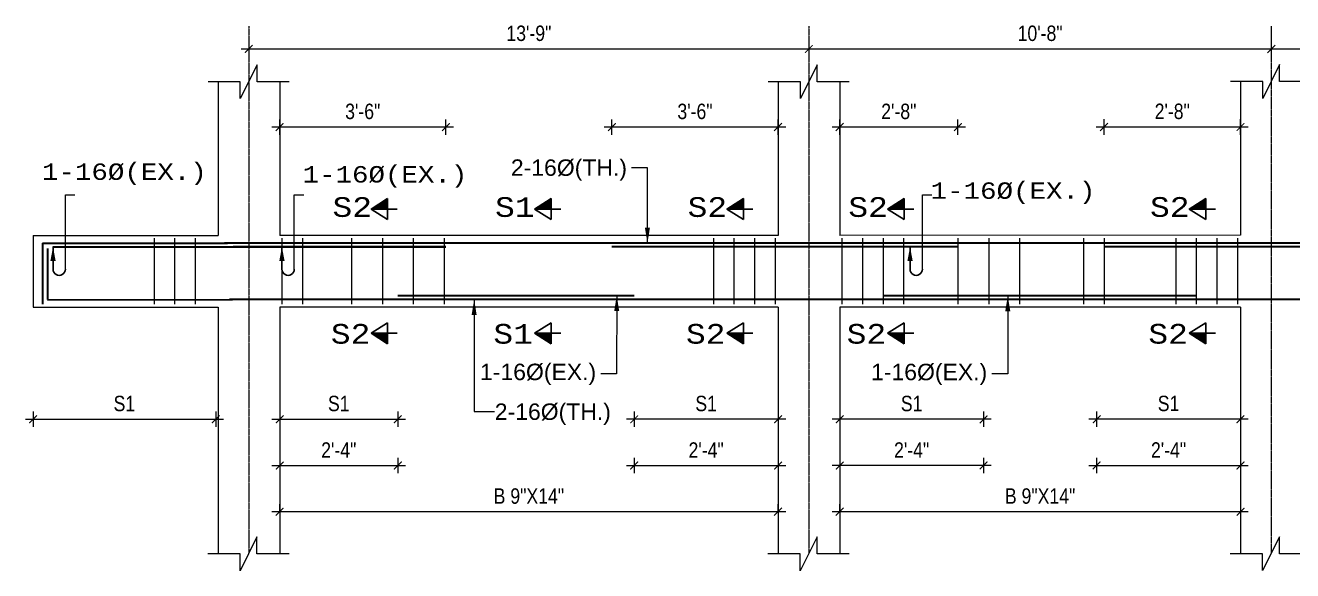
# Model space of a CAD drawing. Header units: inches. Extents: x -2812 to 9774, y -15726 to -746.
# Drawn here: x -2112.9 to -1619.6, y -11353.6 to -11141.3 of the extents above; entities that cross this region are included whole.
import ezdxf

# ---------------------------------------------------------------- set-up
doc = ezdxf.new("R2010")
doc.units = ezdxf.units.IN
doc.header["$LTSCALE"] = 17
doc.header["$MEASUREMENT"] = 0
for name, pattern in [('ACAD_ISO02W100', [15, 12, -3]), ('ACAD_ISO03W100', [30, 12, -18]), ('CENTER2', [1.125, 0.75, -0.125, 0.125, -0.125])]:
    doc.linetypes.add(name, pattern=pattern)
for name, color, linetype, lineweight in [('09 CONTINUITY', 7, 'Continuous', 9), ('15 CENTER', 113, 'CENTER2', 15), ('15 EXT BAR DIMENSION', 130, 'Continuous', 15), ('15 TEXT', 7, 'Continuous', 15), ('20 BEAM ELEVATION', 140, 'ACAD_ISO03W100', 20), ('20 BEAM SECTION ARROW', 7, 'ACAD_ISO02W100', 20), ('20 STIRRUPS', 137, 'Continuous', 20), ('25 BOT BAR', 12, 'Continuous', 25), ('30 EXTRABAR', 6, 'Continuous', 30), ('30 RENFORCEMENT', 12, 'Continuous', 30), ('MARK', 1, 'Continuous', 25), ('RINF', 4, 'Continuous', 25)]:
    doc.layers.add(name, color=color, linetype=linetype, lineweight=lineweight)
doc.layers.add('Dim', color=1, linetype='Continuous')
doc.styles.add('ARIAL', font='arial.ttf')
doc.styles.add('CUNEW', font='cour.ttf')
doc.styles.add('ordinary', font='ARIALN.TTF')
doc.styles.add('TEX8', font='cour.ttf', dxfattribs={"width": 0.75})
doc.dimstyles.new('SUREN 1', dxfattribs={"dimtxt": 0.75, "dimasz": 6, "dimexe": 1.5, "dimexo": 1.5, "dimgap": 1, "dimtad": 1, "dimdec": 1, "dimzin": 3, "dimdsep": 46, "dimlunit": 4, "dimtxsty": 'TEX8', "dimblk": 'ARCHTICK', "dimcen": 0.09375, "dimclrd": 1, "dimclre": 1, "dimclrt": 256, "dimadec": 0, "dimazin": 0, "dimtfac": 0.75, "dimtdec": 1, "dimtmove": 1, "dimatfit": 3, "dimfxl": 1, "dimtolj": 1, "dimtzin": 0, "dimlwd": 9, "dimlwe": 9, "dimarcsym": 0})
doc.dimstyles.new('SUREN 4', dxfattribs={"dimtxt": 4, "dimasz": 3, "dimexe": 3, "dimexo": 0, "dimgap": 3, "dimtad": 1, "dimdec": 0, "dimzin": 3, "dimdsep": 46, "dimlunit": 4, "dimtxsty": 'ordinary', "dimblk": 'ARCHTICK', "dimcen": 8, "dimdle": 3, "dimclrd": 1, "dimclre": 5, "dimclrt": 256, "dimadec": 3, "dimazin": 0, "dimtfac": 1, "dimtdec": 0, "dimtmove": 1, "dimatfit": 3, "dimfxl": 3, "dimfxlon": 1, "dimfrac": 1, "dimtolj": 1, "dimtzin": 0, "dimlwd": 5, "dimlwe": 5, "dimarcsym": 0})

# ---------------------------------------------------------------- blocks, each defined once
blk = doc.blocks.new('_ArchTick')
at = {"color": 0, "linetype": 'ByBlock', "const_width": 0.15}
blk.add_lwpolyline([(-0.5, -0.5), (0.5, 0.5)], dxfattribs=at)
blk = doc.blocks.new('*D1207')
at = {"layer": 'Defpoints', "color": 0, "transparency": 16777216}
for p in [(15374.66, -9256.88), (15430.66, -9256.88), (15374.66, -9300.49)]:
    blk.add_point(p, dxfattribs=at)
at = {"layer": 'Dim', "color": 5, "lineweight": 5, "transparency": 16777216}
for p, q in [((15374.66, -9297.49), (15374.66, -9303.49)), ((15430.66, -9297.49), (15430.66, -9303.49))]:
    blk.add_line(p, q, dxfattribs=at)
at = {"layer": 'Dim', "color": 1, "lineweight": 5, "transparency": 16777216}
blk.add_line((15433.66, -9300.49), (15371.66, -9300.49), dxfattribs=at)
at = {"layer": 'Dim', "color": 1, "lineweight": 5, "transparency": 16777216, "xscale": 3, "yscale": 3, "zscale": 3, "rotation": 180}
blk.add_blockref('_ArchTick', (15374.66, -9300.49), dxfattribs=at)
at = {"layer": 'Dim', "color": 1, "lineweight": 5, "transparency": 16777216, "xscale": 3, "yscale": 3, "zscale": 3}
blk.add_blockref('_ArchTick', (15430.66, -9300.49), dxfattribs=at)
at = {"layer": 'Dim', "transparency": 16777216, "insert": (15402.66, -9294.38), "char_height": 6, "attachment_point": 5, "style": 'ordinary'}
blk.add_mtext('\\A1;S1', dxfattribs=at)
blk = doc.blocks.new('*D1208')
at = {"layer": 'Defpoints', "color": 0, "transparency": 16777216}
for p in [(15374.66, -9256.88), (15430.66, -9256.88), (15430.66, -9318.49)]:
    blk.add_point(p, dxfattribs=at)
at = {"layer": 'Dim', "color": 1, "lineweight": 5, "transparency": 16777216}
blk.add_line((15371.66, -9318.49), (15433.66, -9318.49), dxfattribs=at)
at = {"layer": 'Dim', "color": 5, "lineweight": 5, "transparency": 16777216}
for p, q in [((15374.66, -9315.49), (15374.66, -9321.49)), ((15430.66, -9315.49), (15430.66, -9321.49))]:
    blk.add_line(p, q, dxfattribs=at)
at = {"layer": 'Dim', "color": 1, "lineweight": 5, "transparency": 16777216, "xscale": 3, "yscale": 3, "zscale": 3, "rotation": 180}
blk.add_blockref('_ArchTick', (15374.66, -9318.49), dxfattribs=at)
at = {"layer": 'Dim', "color": 1, "lineweight": 5, "transparency": 16777216, "xscale": 3, "yscale": 3, "zscale": 3}
blk.add_blockref('_ArchTick', (15430.66, -9318.49), dxfattribs=at)
at = {"layer": 'Dim', "transparency": 16777216, "insert": (15402.66, -9312.47), "char_height": 6, "attachment_point": 5, "style": 'ordinary'}
blk.add_mtext('\\A1;2\'-4"', dxfattribs=at)
blk = doc.blocks.new('*D1211')
at = {"layer": 'Defpoints', "color": 0, "transparency": 16777216}
for p in [(15274.66, -9256.9), (15330.66, -9256.9), (15274.66, -9300.51)]:
    blk.add_point(p, dxfattribs=at)
at = {"layer": 'Dim', "color": 5, "lineweight": 5, "transparency": 16777216}
for p, q in [((15274.66, -9297.51), (15274.66, -9303.51)), ((15330.66, -9297.51), (15330.66, -9303.51))]:
    blk.add_line(p, q, dxfattribs=at)
at = {"layer": 'Dim', "color": 1, "lineweight": 5, "transparency": 16777216}
blk.add_line((15333.66, -9300.51), (15271.66, -9300.51), dxfattribs=at)
at = {"layer": 'Dim', "color": 1, "lineweight": 5, "transparency": 16777216, "xscale": 3, "yscale": 3, "zscale": 3, "rotation": 180}
blk.add_blockref('_ArchTick', (15274.66, -9300.51), dxfattribs=at)
at = {"layer": 'Dim', "color": 1, "lineweight": 5, "transparency": 16777216, "xscale": 3, "yscale": 3, "zscale": 3}
blk.add_blockref('_ArchTick', (15330.66, -9300.51), dxfattribs=at)
at = {"layer": 'Dim', "transparency": 16777216, "insert": (15302.66, -9294.4), "char_height": 6, "attachment_point": 5, "style": 'ordinary'}
blk.add_mtext('\\A1;S1', dxfattribs=at)
blk = doc.blocks.new('*D1212')
at = {"layer": 'Defpoints', "color": 0, "transparency": 16777216}
for p in [(15274.66, -9256.9), (15330.66, -9256.9), (15274.66, -9318.51)]:
    blk.add_point(p, dxfattribs=at)
at = {"layer": 'Dim', "color": 1, "lineweight": 5, "transparency": 16777216}
blk.add_line((15333.66, -9318.51), (15271.66, -9318.51), dxfattribs=at)
at = {"layer": 'Dim', "color": 5, "lineweight": 5, "transparency": 16777216}
for p, q in [((15274.66, -9315.51), (15274.66, -9321.51)), ((15330.66, -9315.51), (15330.66, -9321.51))]:
    blk.add_line(p, q, dxfattribs=at)
at = {"layer": 'Dim', "color": 1, "lineweight": 5, "transparency": 16777216, "xscale": 3, "yscale": 3, "zscale": 3, "rotation": 180}
blk.add_blockref('_ArchTick', (15274.66, -9318.51), dxfattribs=at)
at = {"layer": 'Dim', "color": 1, "lineweight": 5, "transparency": 16777216, "xscale": 3, "yscale": 3, "zscale": 3}
blk.add_blockref('_ArchTick', (15330.66, -9318.51), dxfattribs=at)
at = {"layer": 'Dim', "transparency": 16777216, "insert": (15302.66, -9312.49), "char_height": 6, "attachment_point": 5, "style": 'ordinary'}
blk.add_mtext('\\A1;2\'-4"', dxfattribs=at)
blk = doc.blocks.new('*D1214')
at = {"layer": 'Defpoints', "color": 0, "transparency": 16777216}
for p in [(15274.66, -9336.51, 0), (15274.66, -9336.51), (15430.66, -9336.49)]:
    blk.add_point(p, dxfattribs=at)
at = {"layer": 'Dim', "color": 5, "lineweight": 5, "transparency": 16777216}
for p, q in [((15274.66, -9336.51), (15274.66, -9333.51)), ((15430.66, -9336.49), (15430.66, -9339.51))]:
    blk.add_line(p, q, dxfattribs=at)
at = {"layer": 'Dim', "color": 1, "lineweight": 5, "transparency": 16777216}
blk.add_line((15433.66, -9336.51), (15271.66, -9336.51), dxfattribs=at)
at = {"layer": 'Dim', "color": 1, "lineweight": 5, "transparency": 16777216, "xscale": 3, "yscale": 3, "zscale": 3, "rotation": 180}
blk.add_blockref('_ArchTick', (15274.66, -9336.51), dxfattribs=at)
at = {"layer": 'Dim', "color": 1, "lineweight": 5, "transparency": 16777216, "xscale": 3, "yscale": 3, "zscale": 3}
blk.add_blockref('_ArchTick', (15430.66, -9336.51), dxfattribs=at)
at = {"layer": 'Dim', "transparency": 16777216, "insert": (15352.66, -9330.44), "char_height": 6, "attachment_point": 5, "style": 'ordinary'}
blk.add_mtext('\\A1;B 9"X14"', dxfattribs=at)
blk = doc.blocks.new('A$C760A2D39')
at = {"layer": 'MARK', "color": 2}
blk.add_line((0.65, 1.5), (0.65, 6.92), dxfattribs=at)
blk.add_ellipse((2.15, 1.5), major_axis=(-1.06, 1.06), ratio=1, start_param=0.785398, end_param=3.926991, dxfattribs=at)
blk.add_solid([(1.3, 3.47), (0.65, 6.93), (0, 3.47)], dxfattribs=at)
blk = doc.blocks.new('A$C685A745A')
at = {"layer": '20 BEAM ELEVATION', "linetype": 'Continuous', "lineweight": 20, "ltscale": 10}
blk.add_lwpolyline([(3.65, 1.47), (3.65, 19.57), (5.96, 19.57)], dxfattribs=at)
at = {"layer": '20 BEAM SECTION ARROW', "color": 6, "linetype": 'Continuous'}
blk.add_blockref('A$C760A2D39', (0, -0.01), dxfattribs=at)
blk = doc.blocks.new('*D1215')
at = {"layer": 'Defpoints', "color": 0, "transparency": 16777216}
for p in [(15194.66, -9256.9), (15250.66, -9256.9), (15194.66, -9300.51)]:
    blk.add_point(p, dxfattribs=at)
at = {"layer": 'Dim', "color": 5, "lineweight": 5, "transparency": 16777216}
for p, q in [((15194.66, -9297.51), (15194.66, -9303.51)), ((15250.66, -9297.51), (15250.66, -9303.51))]:
    blk.add_line(p, q, dxfattribs=at)
at = {"layer": 'Dim', "color": 1, "lineweight": 5, "transparency": 16777216}
blk.add_line((15253.66, -9300.51), (15191.66, -9300.51), dxfattribs=at)
at = {"layer": 'Dim', "color": 1, "lineweight": 5, "transparency": 16777216, "xscale": 3, "yscale": 3, "zscale": 3, "rotation": 180}
blk.add_blockref('_ArchTick', (15194.66, -9300.51), dxfattribs=at)
at = {"layer": 'Dim', "color": 1, "lineweight": 5, "transparency": 16777216, "xscale": 3, "yscale": 3, "zscale": 3}
blk.add_blockref('_ArchTick', (15250.66, -9300.51), dxfattribs=at)
at = {"layer": 'Dim', "transparency": 16777216, "insert": (15222.66, -9294.4), "char_height": 6, "attachment_point": 5, "style": 'ordinary'}
blk.add_mtext('\\A1;S1', dxfattribs=at)
blk = doc.blocks.new('*D1216')
at = {"layer": 'Defpoints', "color": 0, "transparency": 16777216}
for p in [(15194.66, -9256.9), (15250.66, -9256.9), (15250.66, -9318.51)]:
    blk.add_point(p, dxfattribs=at)
at = {"layer": 'Dim', "color": 1, "lineweight": 5, "transparency": 16777216}
blk.add_line((15191.66, -9318.51), (15253.66, -9318.51), dxfattribs=at)
at = {"layer": 'Dim', "color": 5, "lineweight": 5, "transparency": 16777216}
for p, q in [((15194.66, -9315.51), (15194.66, -9321.51)), ((15250.66, -9315.51), (15250.66, -9321.51))]:
    blk.add_line(p, q, dxfattribs=at)
at = {"layer": 'Dim', "color": 1, "lineweight": 5, "transparency": 16777216, "xscale": 3, "yscale": 3, "zscale": 3, "rotation": 180}
blk.add_blockref('_ArchTick', (15194.66, -9318.51), dxfattribs=at)
at = {"layer": 'Dim', "color": 1, "lineweight": 5, "transparency": 16777216, "xscale": 3, "yscale": 3, "zscale": 3}
blk.add_blockref('_ArchTick', (15250.66, -9318.51), dxfattribs=at)
at = {"layer": 'Dim', "transparency": 16777216, "insert": (15222.66, -9312.49), "char_height": 6, "attachment_point": 5, "style": 'ordinary'}
blk.add_mtext('\\A1;2\'-4"', dxfattribs=at)
blk = doc.blocks.new('*D1217')
at = {"layer": 'Defpoints', "color": 0, "transparency": 16777216}
for p in [(15056.66, -9256.9), (15102.66, -9256.9), (15102.66, -9300.51)]:
    blk.add_point(p, dxfattribs=at)
at = {"layer": 'Dim', "color": 5, "lineweight": 5, "transparency": 16777216}
for p, q in [((15056.66, -9297.51), (15056.66, -9303.51)), ((15102.66, -9297.51), (15102.66, -9303.51))]:
    blk.add_line(p, q, dxfattribs=at)
at = {"layer": 'Dim', "color": 1, "lineweight": 5, "transparency": 16777216}
blk.add_line((15053.66, -9300.51), (15105.66, -9300.51), dxfattribs=at)
at = {"layer": 'Dim', "color": 1, "lineweight": 5, "transparency": 16777216, "xscale": 3, "yscale": 3, "zscale": 3, "rotation": 180}
blk.add_blockref('_ArchTick', (15056.66, -9300.51), dxfattribs=at)
at = {"layer": 'Dim', "color": 1, "lineweight": 5, "transparency": 16777216, "xscale": 3, "yscale": 3, "zscale": 3}
blk.add_blockref('_ArchTick', (15102.66, -9300.51), dxfattribs=at)
at = {"layer": 'Dim', "transparency": 16777216, "insert": (15079.66, -9294.4), "char_height": 6, "attachment_point": 5, "style": 'ordinary'}
blk.add_mtext('\\A1;S1', dxfattribs=at)
blk = doc.blocks.new('*D1218')
at = {"layer": 'Defpoints', "color": 0, "transparency": 16777216}
for p in [(15056.66, -9256.9), (15102.66, -9256.9), (15102.66, -9318.51)]:
    blk.add_point(p, dxfattribs=at)
at = {"layer": 'Dim', "color": 1, "lineweight": 5, "transparency": 16777216}
blk.add_line((15053.66, -9318.51), (15105.66, -9318.51), dxfattribs=at)
at = {"layer": 'Dim', "color": 5, "lineweight": 5, "transparency": 16777216}
for p, q in [((15056.66, -9315.51), (15056.66, -9321.51)), ((15102.66, -9315.51), (15102.66, -9321.51))]:
    blk.add_line(p, q, dxfattribs=at)
at = {"layer": 'Dim', "color": 1, "lineweight": 5, "transparency": 16777216, "xscale": 3, "yscale": 3, "zscale": 3, "rotation": 180}
blk.add_blockref('_ArchTick', (15056.66, -9318.51), dxfattribs=at)
at = {"layer": 'Dim', "color": 1, "lineweight": 5, "transparency": 16777216, "xscale": 3, "yscale": 3, "zscale": 3}
blk.add_blockref('_ArchTick', (15102.66, -9318.51), dxfattribs=at)
at = {"layer": 'Dim', "transparency": 16777216, "insert": (15079.66, -9312.49), "char_height": 6, "attachment_point": 5, "style": 'ordinary'}
blk.add_mtext('\\A1;2\'-4"', dxfattribs=at)
blk = doc.blocks.new('*D1219')
at = {"layer": 'Defpoints', "color": 0, "transparency": 16777216}
for p in [(15056.66, -9336.51), (15056.66, -9336.51), (15250.66, -9336.51)]:
    blk.add_point(p, dxfattribs=at)
at = {"layer": 'Dim', "color": 5, "lineweight": 5, "transparency": 16777216}
for p, q in [((15056.66, -9336.51), (15056.66, -9333.51)), ((15250.66, -9336.51), (15250.66, -9333.51))]:
    blk.add_line(p, q, dxfattribs=at)
at = {"layer": 'Dim', "color": 1, "lineweight": 5, "transparency": 16777216}
blk.add_line((15253.66, -9336.51), (15053.66, -9336.51), dxfattribs=at)
at = {"layer": 'Dim', "color": 1, "lineweight": 5, "transparency": 16777216, "xscale": 3, "yscale": 3, "zscale": 3, "rotation": 180}
blk.add_blockref('_ArchTick', (15056.66, -9336.51), dxfattribs=at)
at = {"layer": 'Dim', "color": 1, "lineweight": 5, "transparency": 16777216, "xscale": 3, "yscale": 3, "zscale": 3}
blk.add_blockref('_ArchTick', (15250.66, -9336.51), dxfattribs=at)
at = {"layer": 'Dim', "transparency": 16777216, "insert": (15153.66, -9330.44), "char_height": 6, "attachment_point": 5, "style": 'ordinary'}
blk.add_mtext('\\A1;B 9"X14"', dxfattribs=at)
blk = doc.blocks.new('*D1191')
at = {"layer": 'Defpoints', "color": 0, "transparency": 16777216}
for p in [(15262.66, -9147.42, 0), (15442.66, -9147.4), (15442.66, -9156.32)]:
    blk.add_point(p, dxfattribs=at)
at = {"layer": 'Dim', "color": 5, "lineweight": 5, "transparency": 16777216}
for p, q in [((15262.66, -9153.32), (15262.66, -9159.32)), ((15442.66, -9153.32), (15442.66, -9159.32))]:
    blk.add_line(p, q, dxfattribs=at)
at = {"layer": 'Dim', "color": 1, "lineweight": 5, "transparency": 16777216}
blk.add_line((15259.66, -9156.32), (15445.66, -9156.32), dxfattribs=at)
at = {"layer": 'Dim', "color": 1, "lineweight": 5, "transparency": 16777216, "xscale": 3, "yscale": 3, "zscale": 3, "rotation": 180}
blk.add_blockref('_ArchTick', (15262.66, -9156.32), dxfattribs=at)
at = {"layer": 'Dim', "color": 1, "lineweight": 5, "transparency": 16777216, "xscale": 3, "yscale": 3, "zscale": 3}
blk.add_blockref('_ArchTick', (15442.66, -9156.32), dxfattribs=at)
at = {"layer": 'Dim', "transparency": 16777216, "insert": (15352.66, -9150.26), "char_height": 6, "attachment_point": 5, "style": 'ordinary'}
blk.add_mtext('\\A1;10\'-8"', dxfattribs=at)
blk = doc.blocks.new('*D1192')
at = {"layer": 'Defpoints', "color": 0, "transparency": 16777216}
for p in [(15377.54, -9186.71), (15430.66, -9228.88), (15377.54, -9233.4)]:
    blk.add_point(p, dxfattribs=at)
at = {"layer": 'Dim', "color": 5, "lineweight": 5, "transparency": 16777216}
for p, q in [((15377.54, -9189.71), (15377.54, -9183.71)), ((15430.66, -9189.71), (15430.66, -9183.71))]:
    blk.add_line(p, q, dxfattribs=at)
at = {"layer": 'Dim', "color": 1, "lineweight": 5, "transparency": 16777216}
blk.add_line((15433.66, -9186.71), (15374.54, -9186.71), dxfattribs=at)
at = {"layer": 'Dim', "color": 1, "lineweight": 5, "transparency": 16777216, "xscale": 3, "yscale": 3, "zscale": 3, "rotation": 180}
blk.add_blockref('_ArchTick', (15377.54, -9186.71), dxfattribs=at)
at = {"layer": 'Dim', "color": 1, "lineweight": 5, "transparency": 16777216, "xscale": 3, "yscale": 3, "zscale": 3}
blk.add_blockref('_ArchTick', (15430.66, -9186.71), dxfattribs=at)
at = {"layer": 'Dim', "transparency": 16777216, "insert": (15404.1, -9180.65), "char_height": 6, "attachment_point": 5, "style": 'ordinary'}
blk.add_mtext('\\A1;2\'-8"', dxfattribs=at)
blk = doc.blocks.new('*D1193')
at = {"layer": 'Defpoints', "color": 0, "transparency": 16777216}
for p in [(15274.66, -9186.73), (15274.66, -9228.9), (15320.67, -9233.4)]:
    blk.add_point(p, dxfattribs=at)
at = {"layer": 'Dim', "color": 5, "lineweight": 5, "transparency": 16777216}
for p, q in [((15274.66, -9189.73), (15274.66, -9183.73)), ((15320.67, -9189.73), (15320.67, -9183.73))]:
    blk.add_line(p, q, dxfattribs=at)
at = {"layer": 'Dim', "color": 1, "lineweight": 5, "transparency": 16777216}
blk.add_line((15323.67, -9186.73), (15271.66, -9186.73), dxfattribs=at)
at = {"layer": 'Dim', "color": 1, "lineweight": 5, "transparency": 16777216, "xscale": 3, "yscale": 3, "zscale": 3, "rotation": 180}
blk.add_blockref('_ArchTick', (15274.66, -9186.73), dxfattribs=at)
at = {"layer": 'Dim', "color": 1, "lineweight": 5, "transparency": 16777216, "xscale": 3, "yscale": 3, "zscale": 3}
blk.add_blockref('_ArchTick', (15320.67, -9186.73), dxfattribs=at)
at = {"layer": 'Dim', "transparency": 16777216, "insert": (15297.66, -9180.67), "char_height": 6, "attachment_point": 5, "style": 'ordinary'}
blk.add_mtext('\\A1;2\'-8"', dxfattribs=at)
blk = doc.blocks.new('*D1196')
at = {"layer": 'Defpoints', "color": 0, "transparency": 16777216}
for p in [(15044.66, -9147.42), (15262.66, -9147.42), (15262.66, -9156.32)]:
    blk.add_point(p, dxfattribs=at)
at = {"layer": 'Dim', "color": 5, "lineweight": 5, "transparency": 16777216}
for p, q in [((15044.66, -9153.32), (15044.66, -9159.32)), ((15262.66, -9153.32), (15262.66, -9159.32))]:
    blk.add_line(p, q, dxfattribs=at)
at = {"layer": 'Dim', "color": 1, "lineweight": 5, "transparency": 16777216}
blk.add_line((15041.66, -9156.32), (15265.66, -9156.32), dxfattribs=at)
at = {"layer": 'Dim', "color": 1, "lineweight": 5, "transparency": 16777216, "xscale": 3, "yscale": 3, "zscale": 3, "rotation": 180}
blk.add_blockref('_ArchTick', (15044.66, -9156.32), dxfattribs=at)
at = {"layer": 'Dim', "color": 1, "lineweight": 5, "transparency": 16777216, "xscale": 3, "yscale": 3, "zscale": 3}
blk.add_blockref('_ArchTick', (15262.66, -9156.32), dxfattribs=at)
at = {"layer": 'Dim', "transparency": 16777216, "insert": (15153.66, -9150.26), "char_height": 6, "attachment_point": 5, "style": 'ordinary'}
blk.add_mtext('\\A1;13\'-9"', dxfattribs=at)
blk = doc.blocks.new('*D1197')
at = {"layer": 'Defpoints', "color": 0, "transparency": 16777216}
for p in [(15185.99, -9186.73), (15250.66, -9228.9), (15185.99, -9233.4, 0)]:
    blk.add_point(p, dxfattribs=at)
at = {"layer": 'Dim', "color": 5, "lineweight": 5, "transparency": 16777216}
for p, q in [((15185.99, -9189.73), (15185.99, -9183.73)), ((15250.66, -9189.73), (15250.66, -9183.73))]:
    blk.add_line(p, q, dxfattribs=at)
at = {"layer": 'Dim', "color": 1, "lineweight": 5, "transparency": 16777216}
blk.add_line((15253.66, -9186.73), (15182.99, -9186.73), dxfattribs=at)
at = {"layer": 'Dim', "color": 1, "lineweight": 5, "transparency": 16777216, "xscale": 3, "yscale": 3, "zscale": 3, "rotation": 180}
blk.add_blockref('_ArchTick', (15185.99, -9186.73), dxfattribs=at)
at = {"layer": 'Dim', "color": 1, "lineweight": 5, "transparency": 16777216, "xscale": 3, "yscale": 3, "zscale": 3}
blk.add_blockref('_ArchTick', (15250.66, -9186.73), dxfattribs=at)
at = {"layer": 'Dim', "transparency": 16777216, "insert": (15218.32, -9180.67), "char_height": 6, "attachment_point": 5, "style": 'ordinary'}
blk.add_mtext('\\A1;3\'-6"', dxfattribs=at)
blk = doc.blocks.new('*D1198')
at = {"layer": 'Defpoints', "color": 0, "transparency": 16777216}
for p in [(15056.66, -9186.73), (15121.32, -9228.9), (15056.66, -9233.4, 0)]:
    blk.add_point(p, dxfattribs=at)
at = {"layer": 'Dim', "color": 5, "lineweight": 5, "transparency": 16777216}
for p, q in [((15056.66, -9189.73), (15056.66, -9183.73)), ((15121.32, -9189.73), (15121.32, -9183.73))]:
    blk.add_line(p, q, dxfattribs=at)
at = {"layer": 'Dim', "color": 1, "lineweight": 5, "transparency": 16777216}
blk.add_line((15124.32, -9186.73), (15053.66, -9186.73), dxfattribs=at)
at = {"layer": 'Dim', "color": 1, "lineweight": 5, "transparency": 16777216, "xscale": 3, "yscale": 3, "zscale": 3, "rotation": 180}
blk.add_blockref('_ArchTick', (15056.66, -9186.73), dxfattribs=at)
at = {"layer": 'Dim', "color": 1, "lineweight": 5, "transparency": 16777216, "xscale": 3, "yscale": 3, "zscale": 3}
blk.add_blockref('_ArchTick', (15121.32, -9186.73), dxfattribs=at)
at = {"layer": 'Dim', "transparency": 16777216, "insert": (15088.99, -9180.67), "char_height": 6, "attachment_point": 5, "style": 'ordinary'}
blk.add_mtext('\\A1;3\'-6"', dxfattribs=at)
blk = doc.blocks.new('*D1199')
at = {"layer": 'Defpoints', "color": 0, "transparency": 16777216}
for p in [(14960.66, -9256.9), (15031.77, -9256.9), (15031.77, -9300.51)]:
    blk.add_point(p, dxfattribs=at)
at = {"layer": 'Dim', "color": 5, "lineweight": 5, "transparency": 16777216}
for p, q in [((14960.66, -9297.51), (14960.66, -9303.51)), ((15031.77, -9297.51), (15031.77, -9303.51))]:
    blk.add_line(p, q, dxfattribs=at)
at = {"layer": 'Dim', "color": 1, "lineweight": 5, "transparency": 16777216}
blk.add_line((14957.66, -9300.51), (15034.77, -9300.51), dxfattribs=at)
at = {"layer": 'Dim', "color": 1, "lineweight": 5, "transparency": 16777216, "xscale": 3, "yscale": 3, "zscale": 3, "rotation": 180}
blk.add_blockref('_ArchTick', (14960.66, -9300.51), dxfattribs=at)
at = {"layer": 'Dim', "color": 1, "lineweight": 5, "transparency": 16777216, "xscale": 3, "yscale": 3, "zscale": 3}
blk.add_blockref('_ArchTick', (15031.77, -9300.51), dxfattribs=at)
at = {"layer": 'Dim', "transparency": 16777216, "insert": (14996.21, -9294.4), "char_height": 6, "attachment_point": 5, "style": 'ordinary'}
blk.add_mtext('\\A1;S1', dxfattribs=at)
blk = doc.blocks.new('*D1448')
at = {"layer": 'Defpoints', "color": 0, "transparency": 16777216}
for p in [(15442.66, -9147.4), (15660.66, -9147.4), (15660.66, -9156.3)]:
    blk.add_point(p, dxfattribs=at)
at = {"layer": 'Dim', "color": 5, "lineweight": 5, "transparency": 16777216}
for p, q in [((15442.66, -9153.3), (15442.66, -9159.3)), ((15660.66, -9153.3), (15660.66, -9159.3))]:
    blk.add_line(p, q, dxfattribs=at)
at = {"layer": 'Dim', "color": 1, "lineweight": 5, "transparency": 16777216}
for p, q in [((15439.66, -9156.3), (15540.43, -9156.3)), ((15663.66, -9156.3), (15562.88, -9156.3))]:
    blk.add_line(p, q, dxfattribs=at)
at = {"layer": 'Dim', "color": 1, "lineweight": 5, "transparency": 16777216, "xscale": 3, "yscale": 3, "zscale": 3, "rotation": 180}
blk.add_blockref('_ArchTick', (15442.66, -9156.3), dxfattribs=at)
at = {"layer": 'Dim', "color": 1, "lineweight": 5, "transparency": 16777216, "xscale": 3, "yscale": 3, "zscale": 3}
blk.add_blockref('_ArchTick', (15660.66, -9156.3), dxfattribs=at)
at = {"layer": 'Dim', "transparency": 16777216, "insert": (15551.66, -9156.3), "char_height": 6, "attachment_point": 5, "style": 'ordinary'}
blk.add_mtext('\\A1;12\'-9"', dxfattribs=at)
blk = doc.blocks.new('BS2')
at = {"layer": 'RINF'}
h = blk.add_hatch(dxfattribs=at)
h.set_pattern_fill('ANSI31', color=1, scale=0.029257, style=0)
h.set_pattern_definition([(135.000000013, (-53559.1178443, -24607.32627), (0.00271529004177, 0.00271529004057), [])])
h.paths.add_polyline_path([(15098.68, -9214.6), (15092.28, -9218.69), (15098.68, -9218.69)])
h = blk.add_hatch(dxfattribs=at)
h.set_pattern_fill('ANSI31', color=1, scale=0.029257, style=0)
h.set_pattern_definition([(135.000000013, (-53622.7517822, -24607.32627), (0.00271529004177, 0.00271529004057), [])])
h.paths.add_polyline_path([(15162.32, -9214.6), (15155.91, -9218.69), (15162.32, -9218.69)])
h = blk.add_hatch(dxfattribs=at)
h.set_pattern_fill('ANSI31', color=1, scale=0.029257, style=0)
h.set_pattern_definition([(135.000000013, (-53697.5920435, -24607.32627), (0.00271529004177, 0.00271529004057), [])])
h.paths.add_polyline_path([(15237.16, -9214.6), (15230.75, -9218.69), (15237.16, -9218.69)])
h = blk.add_hatch(dxfattribs=at)
h.set_pattern_fill('ANSI31', color=1, scale=0.029257, style=0)
h.set_pattern_definition([(135.000000013, (-53760.1598414, -24607.32627), (0.00271529004177, 0.00271529004057), [])])
h.paths.add_polyline_path([(15299.73, -9214.6), (15293.32, -9218.69), (15299.73, -9218.69)])
h = blk.add_hatch(dxfattribs=at)
h.set_pattern_fill('ANSI31', color=1, scale=0.029257, style=0)
h.set_pattern_definition([(135.000000013, (-53877.5920435, -24607.3065538), (0.00271529004177, 0.00271529004057), [])])
h.paths.add_polyline_path([(15417.16, -9214.58), (15410.75, -9218.67), (15417.16, -9218.67)])
h = blk.add_hatch(dxfattribs=at)
h.set_pattern_fill('ANSI31', color=1, scale=1.6, style=0)
h.set_pattern_definition([(135.000000013, (-3778632.72824, -826400.14678), (0.148492424155, 0.148492424089), [])])
h.paths.add_polyline_path([(15098.68, -9271.09), (15092.28, -9267), (15098.68, -9267)])
h = blk.add_hatch(dxfattribs=at)
h.set_pattern_fill('ANSI31', color=1, scale=1.6, style=0)
h.set_pattern_definition([(135.000000013, (-3778696.36218, -826400.14678), (0.148492424155, 0.148492424089), [])])
h.paths.add_polyline_path([(15162.32, -9271.09), (15155.91, -9267), (15162.32, -9267)])
h = blk.add_hatch(dxfattribs=at)
h.set_pattern_fill('ANSI31', color=1, scale=1.6, style=0)
h.set_pattern_definition([(135.000000013, (-3778771.20244, -826400.14678), (0.148492424155, 0.148492424089), [])])
h.paths.add_polyline_path([(15237.16, -9271.09), (15230.75, -9267), (15237.16, -9267)])
h = blk.add_hatch(dxfattribs=at)
h.set_pattern_fill('ANSI31', color=1, scale=1.6, style=0)
h.set_pattern_definition([(135.000000013, (-3778833.77024, -826400.14678), (0.148492424155, 0.148492424089), [])])
h.paths.add_polyline_path([(15299.73, -9271.09), (15293.32, -9267), (15299.73, -9267)])
h = blk.add_hatch(dxfattribs=at)
h.set_pattern_fill('ANSI31', color=1, scale=1.6, style=0)
h.set_pattern_definition([(135.000000013, (-3778951.20244, -826400.12706), (0.148492424155, 0.148492424089), [])])
h.paths.add_polyline_path([(15417.16, -9271.07), (15410.75, -9266.98), (15417.16, -9266.98)])
at = {"layer": '09 CONTINUITY', "color": 2, "lineweight": 5, "ltscale": 25, "elevation": 0}
for points in [[(15060.38, -9169.07), (15047.87, -9169.07), (15047.87, -9162.44), (15041.34, -9175.61), (15041.34, -9169.07), (15028.76, -9169.07)], [(15278.38, -9169.07), (15265.87, -9169.07), (15265.87, -9162.44), (15259.34, -9175.61), (15259.34, -9169.07), (15246.76, -9169.07)], [(15060.33, -9352.9), (15047.83, -9352.9), (15047.83, -9346.27), (15041.29, -9359.45), (15041.29, -9352.9), (15028.71, -9352.9)], [(15278.33, -9352.9), (15265.83, -9352.9), (15265.83, -9346.27), (15259.29, -9359.45), (15259.29, -9352.9), (15246.71, -9352.9)]]:
    blk.add_lwpolyline(points, dxfattribs=at)
at = {"layer": '09 CONTINUITY', "color": 2, "lineweight": 5, "ltscale": 25}
for points in [[(15458.38, -9169.05), (15445.87, -9169.05), (15445.87, -9162.42), (15439.34, -9175.6), (15439.34, -9169.05), (15426.76, -9169.05)], [(15458.33, -9352.88), (15445.83, -9352.88), (15445.83, -9346.25), (15439.29, -9359.43), (15439.29, -9352.88), (15426.71, -9352.88)]]:
    blk.add_lwpolyline(points, dxfattribs=at)
at = {"layer": '15 CENTER', "ltscale": 0.05}
for p, q in [((15044.66, -9147.42, 0), (15044.66, -9352.66, 0)), ((15262.66, -9147.42, 0), (15262.66, -9352.66, 0)), ((15442.66, -9147.4), (15442.66, -9352.64))]:
    blk.add_line(p, q, dxfattribs=at)
at = {"layer": '20 BEAM ELEVATION', "linetype": 'ByBlock', "ltscale": 20}
for p, q in [((15032.66, -9169.07, 0), (15032.66, -9228.9, 0)), ((15056.66, -9169.07, 0), (15056.66, -9228.9, 0)), ((15250.66, -9169.07, 0), (15250.66, -9228.9, 0)), ((15274.66, -9169.07, 0), (15274.66, -9228.9, 0)), ((15430.66, -9169.05), (15430.66, -9228.88)), ((14960.66, -9228.9, 0), (14960.66, -9251.4, 0)), ((14960.66, -9228.9, 0), (15032.66, -9228.9, 0)), ((14960.66, -9228.9, 0), (14960.66, -9256.9, 0)), ((15250.66, -9228.9, 0), (15056.66, -9228.9, 0)), ((15430.66, -9228.88), (15274.66, -9228.9, 0)), ((14960.66, -9256.9, 0), (15032.66, -9256.9, 0)), ((15032.66, -9256.9, 0), (15032.66, -9352.9, 0)), ((15056.66, -9256.9, 0), (15056.66, -9352.9, 0)), ((15250.66, -9256.9, 0), (15056.66, -9256.9, 0)), ((15250.66, -9256.9, 0), (15250.66, -9352.9, 0)), ((15430.66, -9256.88), (15274.66, -9256.9, 0)), ((15274.66, -9256.9, 0), (15274.66, -9352.9, 0)), ((15430.66, -9256.88), (15430.66, -9352.88))]:
    blk.add_line(p, q, dxfattribs=at)
at = {"layer": '20 STIRRUPS'}
for p, q in [((15007.77, -9229.96, 0), (15007.77, -9255.73, 0)), ((15015.77, -9229.96, 0), (15015.77, -9255.73, 0)), ((15023.77, -9229.96, 0), (15023.77, -9255.73, 0)), ((15057.54, -9229.96, 0), (15057.54, -9255.73, 0)), ((15065.54, -9229.96, 0), (15065.54, -9255.73, 0)), ((15084.67, -9229.96, 0), (15084.67, -9255.73, 0)), ((15096.67, -9229.96, 0), (15096.67, -9255.73, 0)), ((15108.67, -9229.96, 0), (15108.67, -9255.73, 0)), ((15120.67, -9229.96, 0), (15120.67, -9255.73, 0)), ((15225.47, -9229.96, 0), (15225.47, -9255.73, 0)), ((15233.47, -9229.96, 0), (15233.47, -9255.73, 0)), ((15241.47, -9229.96, 0), (15241.47, -9255.73, 0)), ((15249.47, -9229.96, 0), (15249.47, -9255.73, 0)), ((15275.54, -9229.96, 0), (15275.54, -9255.73, 0)), ((15283.54, -9229.96, 0), (15283.54, -9255.73, 0)), ((15291.54, -9229.96, 0), (15291.54, -9255.73, 0)), ((15299.54, -9229.96, 0), (15299.54, -9255.73, 0)), ((15320.67, -9229.96, 0), (15320.67, -9255.73, 0)), ((15332.67, -9229.96, 0), (15332.67, -9255.73, 0)), ((15344.67, -9229.96, 0), (15344.67, -9255.73, 0)), ((15369.54, -9229.94), (15369.54, -9255.71)), ((15377.54, -9229.94), (15377.54, -9255.71)), ((15405.47, -9229.94), (15405.47, -9255.71)), ((15413.47, -9229.94), (15413.47, -9255.71)), ((15421.47, -9229.94), (15421.47, -9255.71)), ((15429.47, -9229.94), (15429.47, -9255.71))]:
    blk.add_line(p, q, dxfattribs=at)
at = {"layer": '30 EXTRABAR', "lineweight": 30, "ltscale": 0.75}
for p, q in [((15320.67, -9233.4, 0), (15250.66, -9233.4, 0)), ((15194.66, -9252.43, 0), (15102.66, -9252.44, 0)), ((15413.47, -9252.43), (15291.54, -9252.46, 0))]:
    blk.add_line(p, q, dxfattribs=at)
at = {"layer": '30 EXTRABAR', "lineweight": 30, "ltscale": 0.75, "elevation": 0, "flags": 128}
for points in [[(14968.42, -9233.4), (15121.32, -9233.4)], [(15121.32, -9233.4), (15038.61, -9233.41)], [(15250.66, -9233.4), (15185.99, -9233.4)], [(15519.32, -9233.38), (15377.54, -9233.4)]]:
    blk.add_lwpolyline(points, dxfattribs=at)
at = {"layer": '30 RENFORCEMENT', "lineweight": 30, "ltscale": 0.75}
for p, q in [((14964.34, -9231.9, 0), (14964.34, -9255.74, 0)), ((14964.34, -9231.98, 0), (15036.34, -9231.93, 0)), ((14964.34, -9231.98, 0), (14964.34, -9250.24, 0)), ((14966.34, -9234.03, 0), (14966.34, -9253.9, 0)), ((15250.66, -9231.93, 0), (15035.19, -9231.93, 0)), ((15668.97, -9231.91), (15250.66, -9231.93, 0)), ((14966.34, -9253.97, 0), (15038.34, -9253.9, 0)), ((15250.66, -9253.9, 0), (15037.19, -9253.9, 0)), ((15666.97, -9253.88), (15250.66, -9253.9, 0))]:
    blk.add_line(p, q, dxfattribs=at)
at = {"layer": 'RINF', "color": 1}
for p, q in [((15092.28, -9218.69, 0), (15098.68, -9214.6, 0)), ((15098.68, -9222.78, 0), (15098.68, -9214.6, 0)), ((15155.91, -9218.69, 0), (15162.32, -9214.6, 0)), ((15162.32, -9222.78, 0), (15162.32, -9214.6, 0)), ((15230.75, -9218.69, 0), (15237.16, -9214.6, 0)), ((15237.16, -9222.78, 0), (15237.16, -9214.6, 0)), ((15293.32, -9218.69, 0), (15299.73, -9214.6, 0)), ((15299.73, -9222.78, 0), (15299.73, -9214.6, 0)), ((15410.75, -9218.67), (15417.16, -9214.58)), ((15417.16, -9222.76), (15417.16, -9214.58)), ((15102.42, -9218.69, 0), (15092.28, -9218.69, 0)), ((15092.28, -9218.69, 0), (15098.68, -9222.78, 0)), ((15166.06, -9218.69, 0), (15155.91, -9218.69, 0)), ((15155.91, -9218.69, 0), (15162.32, -9222.78, 0)), ((15240.9, -9218.69, 0), (15230.75, -9218.69, 0)), ((15230.75, -9218.69, 0), (15237.16, -9222.78, 0)), ((15303.47, -9218.69, 0), (15293.32, -9218.69, 0)), ((15293.32, -9218.69, 0), (15299.73, -9222.78, 0)), ((15420.9, -9218.67), (15410.75, -9218.67)), ((15410.75, -9218.67), (15417.16, -9222.76)), ((15092.28, -9267, 0), (15098.68, -9262.91, 0)), ((15098.68, -9262.91, 0), (15098.68, -9271.09, 0)), ((15155.91, -9267, 0), (15162.32, -9262.91, 0)), ((15162.32, -9262.91, 0), (15162.32, -9271.09, 0)), ((15230.75, -9267, 0), (15237.16, -9262.91, 0)), ((15237.16, -9262.91, 0), (15237.16, -9271.09, 0)), ((15293.32, -9267, 0), (15299.73, -9262.91, 0)), ((15299.73, -9262.91, 0), (15299.73, -9271.09, 0)), ((15410.75, -9266.98, 0), (15417.16, -9262.89, 0)), ((15417.16, -9262.89, 0), (15417.16, -9271.07, 0)), ((15102.42, -9267, 0), (15092.28, -9267, 0)), ((15092.28, -9267, 0), (15098.68, -9271.09, 0)), ((15166.06, -9267, 0), (15155.91, -9267, 0)), ((15155.91, -9267, 0), (15162.32, -9271.09, 0)), ((15240.9, -9267, 0), (15230.75, -9267, 0)), ((15230.75, -9267, 0), (15237.16, -9271.09, 0)), ((15303.47, -9267, 0), (15293.32, -9267, 0)), ((15293.32, -9267, 0), (15299.73, -9271.09, 0)), ((15420.9, -9266.98, 0), (15410.75, -9266.98, 0)), ((15410.75, -9266.98, 0), (15417.16, -9271.07, 0))]:
    blk.add_line(p, q, dxfattribs=at)
at = {"layer": '15 EXT BAR DIMENSION', "xscale": 1.599999999998545, "yscale": 1.599999999998545, "zscale": 1.600000000000193}
for p in [(15056.5, -9244.46, 0), (15301, -9244.46, 0)]:
    blk.add_blockref('A$C685A745A', p, dxfattribs=at)
at = {"layer": '15 TEXT', "xscale": 1.600000000000364, "yscale": 1.600000000000364, "zscale": 1.600000000000364}
blk.add_blockref('A$C685A745A', (14967.39, -9244.47, 0), dxfattribs=at)
at = {"layer": '15 EXT BAR DIMENSION', "style": 'CUNEW'}
for p in [(14964.13, -9207.3, 0), (15065.57, -9208.32, 0), (15310.06, -9214.67, 0)]:
    blk.add_text('1-16%%C(EX.)', height=6.4, dxfattribs=at).set_placement(p)
at = {"layer": '15 TEXT', "style": 'ARIAL'}
for s, p in [('2-16%%C(TH.)', (15146.65, -9205.72, 0)), ('1-16%%C(EX.)', (15134.64, -9285.26, 0)), ('1-16%%C(EX.)', (15286.86, -9285.29, 0)), ('2-16%%C(TH.)', (15140.39, -9300.76, 0))]:
    blk.add_text(s, height=6.4, dxfattribs=at).set_placement(p)
at = {"layer": '20 BEAM SECTION ARROW', "color": 2, "style": 'CUNEW'}
for s, p in [('S2', (15077.2, -9221.71, 0)), ('S1', (15140.49, -9221.71, 0)), ('S2', (15215.44, -9221.71, 0)), ('S2', (15278.01, -9221.71, 0)), ('S2', (15395.44, -9221.69)), ('S2', (15076.56, -9271.08, 0)), ('S1', (15139.84, -9271.08, 0)), ('S2', (15214.8, -9271.08, 0)), ('S2', (15277.36, -9271.08, 0)), ('S2', (15394.8, -9271.06, 0))]:
    blk.add_text(s, height=7.68, rotation=0, dxfattribs=at).set_placement(p)
at = {"layer": 'Dim'}
for base, p1, p2, text, override, picture, middle in [((15262.66, -9156.32, 0), (15044.66, -9147.42, 0), (15262.66, -9147.42, 0), '13\'-9"', {"dimtxt": 6}, '*D1196', (15153.66, -9150.26, 0)), ((15442.66, -9156.32), (15262.66, -9147.42, 0), (15442.66, -9147.4), '10\'-8"', {"dimtxt": 6}, '*D1191', (15352.66, -9150.26)), ((15660.66, -9156.3), (15442.66, -9147.4), (15660.66, -9147.4), '12\'-9"', {"dimtxt": 6, "dimtad": 0}, '*D1448', (15551.66, -9156.3)), ((15056.66, -9186.73, 0), (15121.32, -9228.9, 0), (15056.66, -9233.4, 0), '3\'-6"', {"dimtxt": 6}, '*D1198', (15088.99, -9180.67, 0)), ((15185.99, -9186.73, 0), (15250.66, -9228.9, 0), (15185.99, -9233.4, 0), '3\'-6"', {"dimtxt": 6}, '*D1197', (15218.32, -9180.67, 0)), ((15274.66, -9186.73, 0), (15320.67, -9233.4, 0), (15274.66, -9228.9, 0), '2\'-8"', {"dimtxt": 6}, '*D1193', (15297.66, -9180.67, 0)), ((15377.54, -9186.71), (15430.66, -9228.88), (15377.54, -9233.4), '2\'-8"', {"dimtxt": 6}, '*D1192', (15404.1, -9180.65)), ((15102.66, -9300.51, 0), (15056.66, -9256.9, 0), (15102.66, -9256.9, 0), 'S1', {"dimtxt": 6}, '*D1217', (15079.66, -9294.4, 0)), ((15102.66, -9318.51, 0), (15056.66, -9256.9, 0), (15102.66, -9256.9, 0), '2\'-4"', {"dimtxt": 6}, '*D1218', (15079.66, -9312.49, 0)), ((15194.66, -9300.51, 0), (15250.66, -9256.9, 0), (15194.66, -9256.9, 0), 'S1', {"dimtxt": 6}, '*D1215', (15222.66, -9294.4, 0)), ((15250.66, -9318.51, 0), (15194.66, -9256.9, 0), (15250.66, -9256.9, 0), '2\'-4"', {"dimtxt": 6}, '*D1216', (15222.66, -9312.49, 0)), ((15274.66, -9300.51, 0), (15330.66, -9256.9, 0), (15274.66, -9256.9, 0), 'S1', {"dimtxt": 6}, '*D1211', (15302.66, -9294.4, 0)), ((15274.66, -9318.51, 0), (15330.66, -9256.9, 0), (15274.66, -9256.9, 0), '2\'-4"', {"dimtxt": 6}, '*D1212', (15302.66, -9312.49, 0)), ((15374.66, -9300.49), (15430.66, -9256.88), (15374.66, -9256.88), 'S1', {"dimtxt": 6}, '*D1207', (15402.66, -9294.38)), ((15430.66, -9318.49), (15374.66, -9256.88), (15430.66, -9256.88), '2\'-4"', {"dimtxt": 6}, '*D1208', (15402.66, -9312.47)), ((15056.66, -9336.51, 0), (15250.66, -9336.51, 0), (15056.66, -9336.51, 0), 'B 9"X14"', {"dimtxt": 6}, '*D1219', (15153.66, -9330.44, 0)), ((15274.66, -9336.51), (15430.66, -9336.49), (15274.66, -9336.51, 0), 'B 9"X14"', {"dimtxt": 6}, '*D1214', (15352.66, -9330.44))]:
    dim = blk.add_linear_dim(base=base, p1=p1, p2=p2, angle=180, text=text, dimstyle='SUREN 4', override=override, dxfattribs=at)
    dim.commit()
    dim.dimension.update_dxf_attribs({"geometry": picture, "text_midpoint": middle})
dim = blk.add_linear_dim(base=(15031.77, -9300.51, 0), p1=(14960.66, -9256.9, 0), p2=(15031.77, -9256.9, 0), text='S1', dimstyle='SUREN 4', override={"dimtxt": 6}, dxfattribs=at)
dim.commit()
dim.dimension.update_dxf_attribs({"geometry": '*D1199', "text_midpoint": (14996.21, -9294.4, 0)})
at = {"layer": '15 TEXT'}
for points in [[(15199.81, -9231.9, 0), (15199.81, -9202.56, 0), (15193.63, -9202.56, 0)], [(15132.36, -9253.9, 0), (15132.33, -9297.51, 0), (15140.29, -9297.51, 0)], [(15187.86, -9252.4, 0), (15187.83, -9282.82, 0), (15181.64, -9282.82, 0)], [(15340.08, -9252.43, 0), (15340.05, -9282.85, 0), (15333.86, -9282.85, 0)]]:
    blk.add_leader(points, dimstyle='SUREN 1', dxfattribs=at)

msp = doc.modelspace()

# ---------------------------------------------------------------- block references
at = {"layer": '25 BOT BAR'}
msp.add_blockref('BS2', (-17070.59, -1994.18), dxfattribs=at)

doc.saveas('drawing.dxf')
